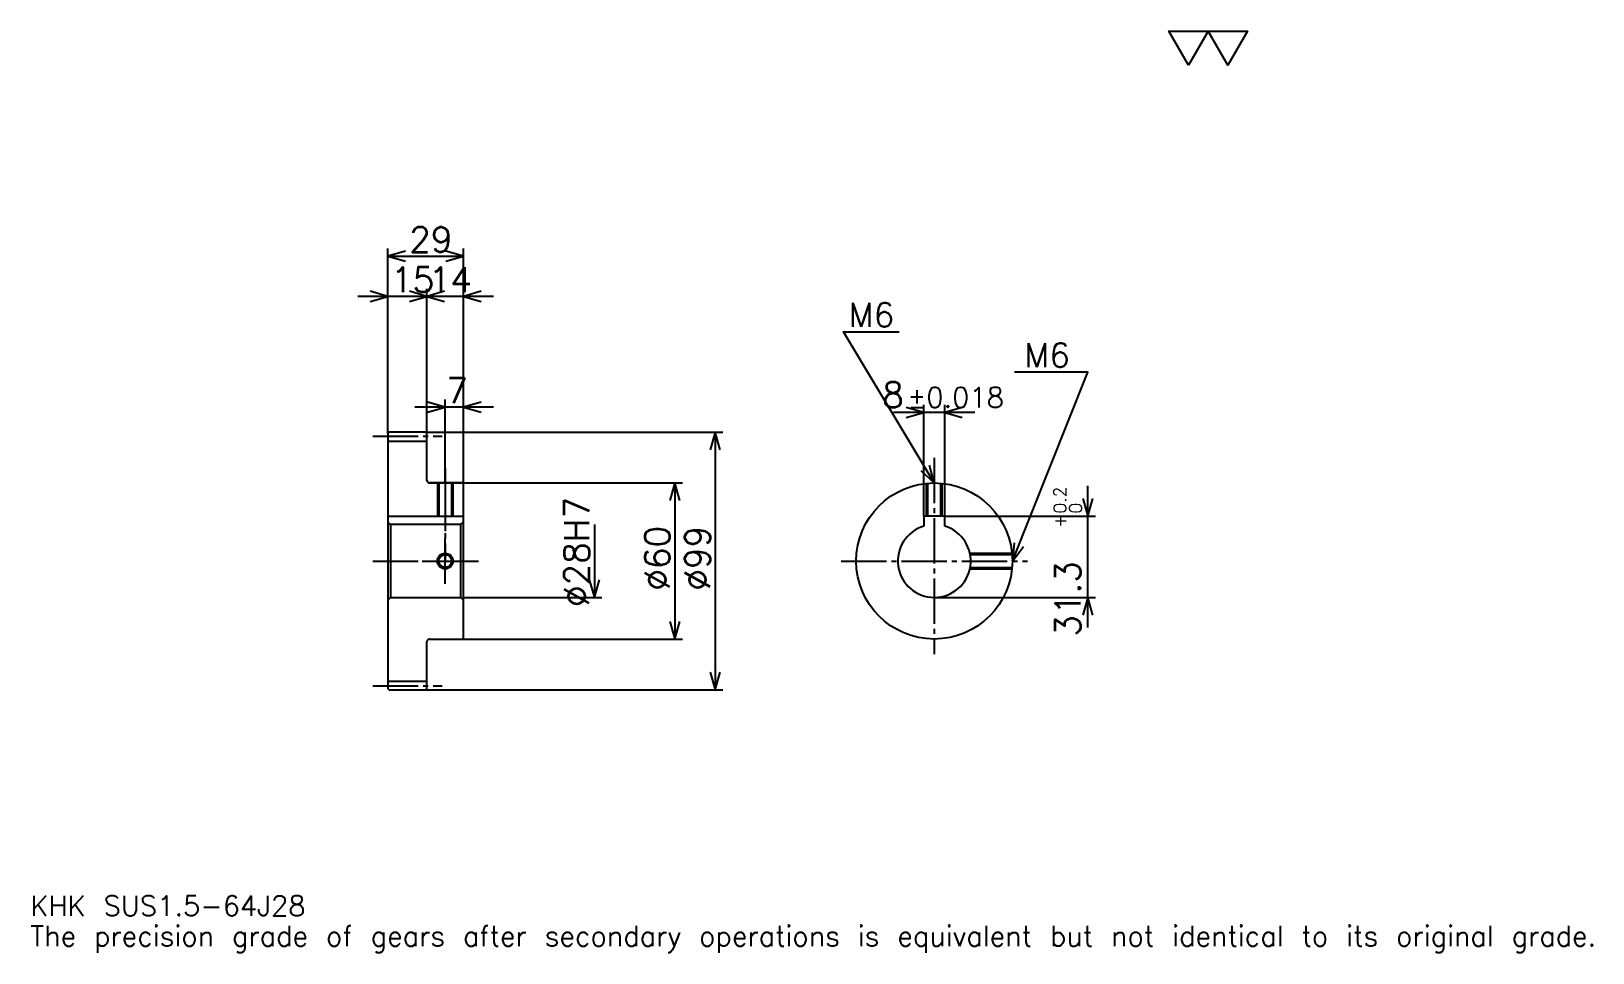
# Model space of a CAD drawing. Extents: x 20 to 620, y 7 to 361.
import ezdxf

# ---------------------------------------------------------------- set-up
doc = ezdxf.new("R2010")
doc.units = 0
doc.linetypes.add('DASHDOT', pattern=[23.217392, 17.413043, -1.934783, 1.934783, -1.934783])
doc.layers.get('0').update_dxf_attribs({"linetype": 'CONTINUOUS'})
doc.layers.add('DASHDOT', color=6, linetype='DASHDOT')
doc.styles.add('KANJI', font='TXT', dxfattribs={"bigfont": 'BIGFONT'})

msp = doc.modelspace()

# ---------------------------------------------------------------- linework, layer by layer
at = {"color": 5}
for p, q in [((156.717407, 207.184784), (156.717407, 277.804352)), ((185.717407, 207.184784), (185.717407, 277.804352)), ((156.717407, 274.902161), (185.717407, 274.902161)), ((183.326111, 259.42392), (145.108704, 259.42392)), ((197.326111, 259.42392), (160.108719, 259.42392)), ((171.717407, 207.184784), (171.717407, 262.326111)), ((197.326111, 216.858704), (167.108704, 216.858704)), ((178.717407, 207.184784), (178.717407, 219.760864)), ((362.630432, 174.984787), (362.630432, 217.67392)), ((370.630432, 174.984787), (370.630432, 217.67392)), ((382.239136, 214.771744), (351.021759, 214.771744)), ((156.717407, 206.684784), (156.717407, 207.184784)), ((171.217407, 207.184784), (185.717407, 207.184784)), ((171.717407, 206.684784), (171.717407, 207.184784)), ((178.717407, 187.684784), (178.717407, 207.184784)), ((178.717407, 187.684784), (178.717407, 207.184784)), ((185.717407, 207.184784), (285.358704, 207.184784)), ((185.717407, 187.184784), (185.717407, 207.184784)), ((282.456543, 207.184784), (282.456543, 108.184784)), ((172.717407, 187.684784), (185.717407, 187.684784)), ((185.717407, 187.684784), (269.880463, 187.684784)), ((266.978271, 187.684784), (266.978271, 127.684784)), ((425.652191, 132.07608), (425.652191, 186.593475)), ((370.630432, 174.984787), (428.554352, 174.984787)), ((236.021759, 171.684784), (236.021759, 143.684784)), ((185.717407, 143.684784), (238.923935, 143.684784)), ((366.630432, 143.684784), (428.554352, 143.684784)), ((172.717407, 127.684784), (185.717407, 127.684784)), ((185.717407, 127.684784), (269.880463, 127.684784)), ((171.217407, 108.184784), (185.717407, 108.184784)), ((185.717407, 108.184784), (285.358704, 108.184784))]:
    msp.add_line(p, q, dxfattribs=at)
at = {"color": 4}
for p, q in [((156.717407, 203.809784), (171.717407, 203.809784)), ((156.717407, 174.984787), (185.717407, 174.984787)), ((157.717407, 171.684784), (157.717407, 143.684784)), ((184.717407, 171.684784), (185.717407, 172.684784)), ((184.717407, 143.684784), (185.717407, 142.684784)), ((156.717407, 111.559784), (171.717407, 111.559784))]:
    msp.add_line(p, q, dxfattribs=at)
at = {"color": 7}
msp.add_lwpolyline([(464.347839, 348.260864), (456.802185, 361.339996), (486.984802, 361.339996), (479.439148, 348.260864), (471.893494, 361.339996), (464.347839, 348.260864)], dxfattribs=at)
at = {"color": 5}
for points in [[(163.489151, 276.836975), (156.717407, 274.902161), (163.489151, 272.967407)], [(178.945663, 272.967407), (185.717407, 274.902161), (178.945663, 276.836975)], [(149.945663, 257.489136), (156.717407, 259.42392), (149.945663, 261.358704)], [(164.945663, 257.489136), (171.717407, 259.42392), (164.945663, 261.358704)], [(178.489151, 261.358704), (171.717407, 259.42392), (178.489151, 257.489136)], [(192.489151, 261.358704), (185.717407, 259.42392), (192.489151, 257.489136)], [(366.630432, 187.684784), (331.804382, 245.728271), (353.086975, 245.728271)], [(396.630432, 157.684784), (425.652191, 230.25), (397.404358, 230.25)], [(171.945663, 214.92392), (178.717407, 216.858704), (171.945663, 218.793488)], [(192.489151, 218.793488), (185.717407, 216.858704), (192.489151, 214.92392)], [(355.858704, 212.83696), (362.630432, 214.771744), (355.858704, 216.706528)], [(377.402191, 216.706528), (370.630432, 214.771744), (377.402191, 212.83696)], [(284.391327, 200.41304), (282.456543, 207.184784), (280.521759, 200.41304)], [(361.487366, 192.496063), (366.630432, 187.684784), (364.805481, 194.486938)], [(268.913055, 180.91304), (266.978271, 187.684784), (265.043488, 180.91304)], [(423.717407, 181.756531), (425.652191, 174.984787), (427.586975, 181.756531)], [(397.348633, 164.690781), (396.630432, 157.684784), (400.941528, 163.253845)], [(234.086975, 150.456528), (236.021759, 143.684784), (237.956543, 150.456528)], [(427.586975, 136.91304), (425.652191, 143.684784), (423.717407, 136.91304)], [(265.043488, 134.456528), (266.978271, 127.684784), (268.913055, 134.456528)], [(280.521759, 114.956528), (282.456543, 108.184784), (284.391327, 114.956528)]]:
    msp.add_lwpolyline(points, dxfattribs=at)
at = {"color": 4}
for points in [[(171.717407, 188.684784), (171.717407, 206.684784), (171.217407, 207.184784), (157.217407, 207.184784), (156.717407, 206.684784), (156.717407, 142.684784)], [(172.717407, 127.684784), (185.217407, 127.684784), (185.717407, 128.184784), (185.717407, 187.184784), (185.217407, 187.684784), (172.717407, 187.684784)], [(175.717407, 187.684784), (175.717407, 174.984787)], [(176.257416, 187.684784), (176.257416, 174.984787)], [(181.177399, 187.684784), (181.177399, 174.984787)], [(181.717407, 187.684784), (181.717407, 174.984787)], [(363.630432, 174.984787), (363.630432, 187.534409)], [(364.170441, 174.984787), (364.170441, 187.583755)], [(369.090454, 174.984787), (369.090454, 187.583755)], [(369.630432, 174.984787), (369.630432, 187.534409)], [(370.630432, 171.101196), (370.630432, 174.984787), (362.630432, 174.984787), (362.630432, 171.101196)], [(156.717407, 142.684784), (157.717407, 143.684784), (184.717407, 143.684784), (184.717407, 171.684784), (157.717407, 171.684784), (156.717407, 172.684784)], [(380.305237, 160.684784), (396.480072, 160.684784)], [(380.412628, 160.144791), (396.529419, 160.144791)], [(380.305237, 154.684784), (396.480072, 154.684784)], [(380.412628, 155.224777), (396.529419, 155.224777)], [(156.717407, 142.684784), (156.717407, 108.684784), (157.217407, 108.184784), (171.217407, 108.184784), (171.717407, 108.684784), (171.717407, 126.684784)]]:
    msp.add_lwpolyline(points, dxfattribs=at)
for centre, radius in [((366.630432, 157.684784), 30), ((178.717407, 157.684784), 2.46)]:
    msp.add_circle(centre, radius, dxfattribs=at)
at = {"color": 7}
msp.add_circle((178.717407, 157.684784), 3, dxfattribs=at)
at = {"color": 4}
for centre, radius, start, end in [((172.717407, 188.684784), 1, 180, 270), ((366.630432, 157.684784), 14, 106.601549926, 73.398450074), ((172.717407, 126.684784), 1, 90, 180)]:
    msp.add_arc(centre, radius, start, end, dxfattribs=at)
at = {"layer": 'DASHDOT', "color": 7}
for p, q in [((150.913055, 205.684784), (177.521759, 205.684784)), ((366.630432, 197.358704), (366.630432, 121.880432)), ((178.717407, 187.684784), (178.717407, 157.684784)), ((150.913055, 157.684784), (191.521759, 157.684784)), ((330.826111, 157.684784), (402.434814, 157.684784)), ((150.913055, 109.684784), (177.521759, 109.684784))]:
    msp.add_line(p, q, dxfattribs=at)
for points in [[(178.717407, 193.489136), (178.717407, 169.180435)], [(178.717407, 148.880432), (178.717407, 166.489136)], [(169.913055, 157.684784), (187.521759, 157.684784)]]:
    msp.add_lwpolyline(points, dxfattribs=at)

# ---------------------------------------------------------------- texts
at = {"color": 7, "style": 'KANJI'}
for s, height, p in [('29', 9.673913, (164.929367, 276.450012)), ('15', 9.673913, (157.929367, 260.971741)), ('14', 9.673913, (172.429367, 260.971741)), ('M6', 9.286957, (333.739136, 247.663055)), ('M6', 9.286957, (401.273926, 232.184784)), ('7', 9.673913, (179.07338, 218.406525)), ('8', 9.673913, (346.66156, 216.706528)), ('%%p0.018', 7.73913, (356.237549, 216.706528)), ('KHK SUS1.5-64J28', 7.73913, (19.347826, 21.282608)), ('The precision grade of gears after secondary operations is equivalent but not identical to its original grade.', 7.73913, (19.347826, 9.673913))]:
    msp.add_text(s, height=height, dxfattribs=at).set_placement(p)
for s, height, p in [('%%c28H7', 9.673913, (234.086975, 140.029892)), ('0.2', 4.836957, (417.332642, 175.910904)), ('+', 4.836957, (417.332642, 170.493515)), ('0', 4.836957, (423.330444, 175.910904)), ('%%c60', 9.673913, (265.043488, 146.317932)), ('%%c99', 9.673913, (280.521759, 146.317932)), ('31.3', 9.673913, (422.750031, 128.620987))]:
    msp.add_text(s, height=height, rotation=90, dxfattribs=at).set_placement(p)

doc.saveas('drawing.dxf')
